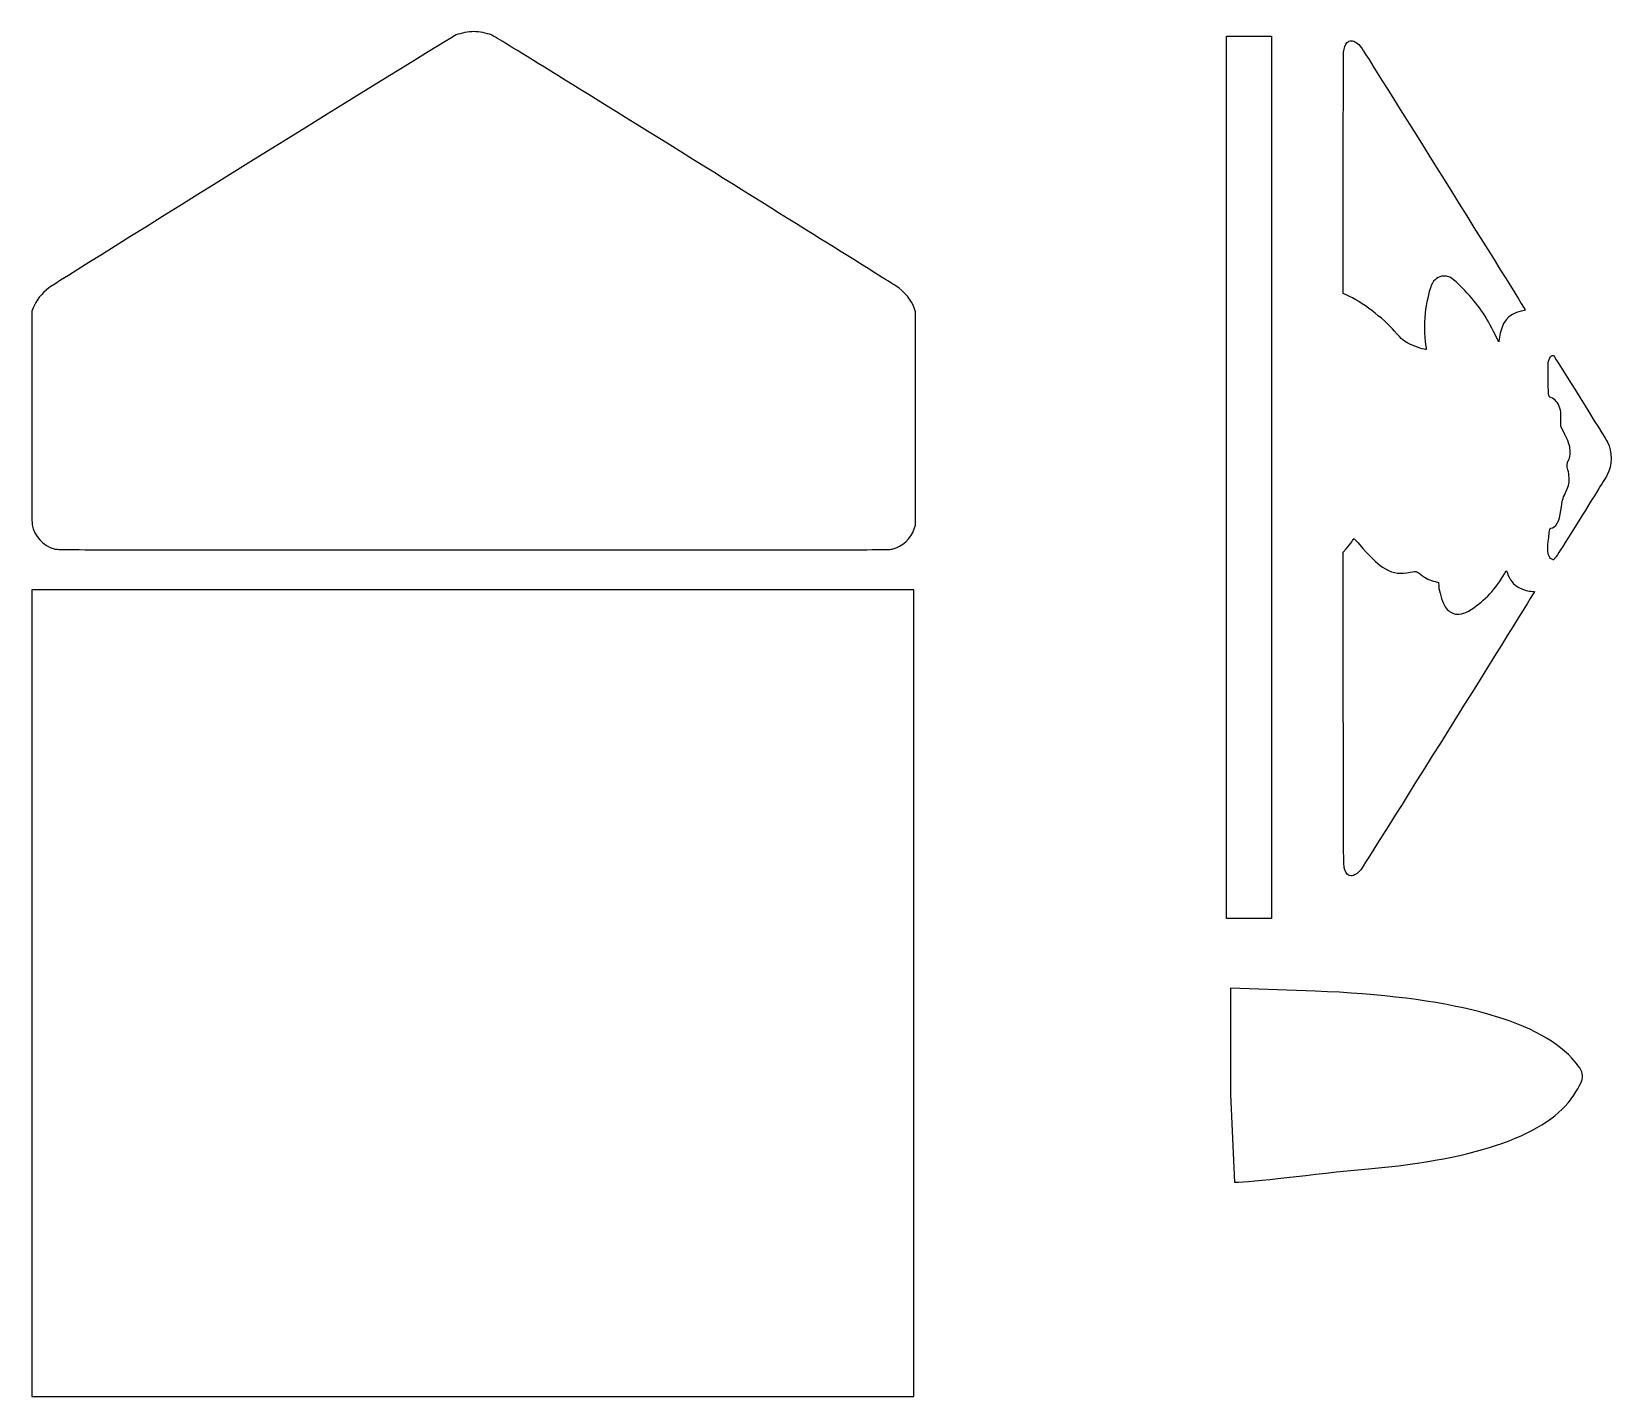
# Model space of a CAD drawing. Header units: centimetres. Extents: x -8.3 to 8.4, y 0 to 6.1.
# Drawn here: x 1.62 to 8.45, y -0.04 to 5.86 of the extents above; entities that cross this region are included whole.
import ezdxf

# ---------------------------------------------------------------- set-up
doc = ezdxf.new("R2010")
doc.units = ezdxf.units.CM
doc.header["$MEASUREMENT"] = 0
doc.layers.add('Layer 1', color=7, linetype='Continuous')

msp = doc.modelspace()

# ---------------------------------------------------------------- linework, layer by layer
at = {"layer": 'Layer 1'}
msp.add_lwpolyline([(1.61956, -0.03597), (5.43172, -0.03597), (5.43172, 3.44795), (1.61956, 3.44795), (1.61956, -0.03597)], close=True, dxfattribs=at)
for points, knots in [([(1.7166, 3.62524), (1.6683, 3.63912), (1.62902, 3.68186), (1.62118, 3.72906), (1.62118, 3.72906), (1.61914, 3.74135), (1.61856, 3.87035), (1.61906, 4.19916), (1.61906, 4.19916), (1.61906, 4.19916), (1.61976, 4.65233), (1.61976, 4.65233), (1.61976, 4.65233), (1.61976, 4.65233), (1.62532, 4.66706), (1.62532, 4.66706), (1.62532, 4.66706), (1.63734, 4.69891), (1.66088, 4.72875), (1.69356, 4.75356), (1.69356, 4.75356), (1.72578, 4.77802), (3.43323, 5.83824), (3.45262, 5.84584), (3.45262, 5.84584), (3.47328, 5.85393), (3.50719, 5.86035), (3.52926, 5.86035), (3.52926, 5.86035), (3.55136, 5.86035), (3.58526, 5.85392), (3.60589, 5.84582), (3.60589, 5.84582), (3.6176, 5.84122), (3.91372, 5.65838), (4.47904, 5.3067), (4.47904, 5.3067), (4.94952, 5.01401), (5.34283, 4.76883), (5.35305, 4.76185), (5.35305, 4.76185), (5.39159, 4.73556), (5.42145, 4.69993), (5.43302, 4.66646), (5.43302, 4.66646), (5.43302, 4.66646), (5.43876, 4.64984), (5.43876, 4.64984), (5.43876, 4.64984), (5.43876, 4.64984), (5.43876, 4.18923), (5.43876, 4.18923), (5.43876, 4.18923), (5.43876, 4.18923), (5.43876, 3.72862), (5.43876, 3.72862), (5.43876, 3.72862), (5.43876, 3.72862), (5.43295, 3.71181), (5.43295, 3.71181), (5.43295, 3.71181), (5.41812, 3.66887), (5.38263, 3.63612), (5.33808, 3.62426), (5.33808, 3.62426), (5.3263, 3.62113), (5.09075, 3.62068), (3.52802, 3.62081), (3.52802, 3.62081), (1.835, 3.62095), (1.73064, 3.6212), (1.7166, 3.62524)], [0, 0, 0, 0, 0.0526316, 0.0526316, 0.0526316, 0.0526316, 0.1052632, 0.1052632, 0.1052632, 0.1052632, 0.1578947, 0.1578947, 0.1578947, 0.1578947, 0.2105263, 0.2105263, 0.2105263, 0.2105263, 0.2631579, 0.2631579, 0.2631579, 0.2631579, 0.3157895, 0.3157895, 0.3157895, 0.3157895, 0.3684211, 0.3684211, 0.3684211, 0.3684211, 0.4210526, 0.4210526, 0.4210526, 0.4210526, 0.4736842, 0.4736842, 0.4736842, 0.4736842, 0.5263158, 0.5263158, 0.5263158, 0.5263158, 0.5789474, 0.5789474, 0.5789474, 0.5789474, 0.6315789, 0.6315789, 0.6315789, 0.6315789, 0.6842105, 0.6842105, 0.6842105, 0.6842105, 0.7368421, 0.7368421, 0.7368421, 0.7368421, 0.7894737, 0.7894737, 0.7894737, 0.7894737, 0.8421053, 0.8421053, 0.8421053, 0.8421053, 0.8947368, 0.8947368, 0.8947368, 0.8947368, 1, 1, 1, 1]), ([(6.78168, 5.84034), (6.78168, 5.84034), (6.78168, 2.02817), (6.78168, 2.02817), (6.78168, 2.02817), (6.78168, 2.02817), (6.97679, 2.02817), (6.97679, 2.02817), (6.97679, 2.02817), (6.97679, 2.02817), (6.97679, 5.84034), (6.97679, 5.84034), (6.97679, 5.84034), (6.97679, 5.84034), (6.78168, 5.84034), (6.78168, 5.84034)], [0, 0, 0, 0, 0.2, 0.2, 0.2, 0.2, 0.4, 0.4, 0.4, 0.4, 0.6, 0.6, 0.6, 0.6, 1, 1, 1, 1]), ([(7.30206, 4.72242), (7.36592, 4.69355), (7.45898, 4.62325), (7.50891, 4.56614), (7.50891, 4.56614), (7.5429, 4.52726), (7.5479, 4.52301), (7.57523, 4.50967), (7.57523, 4.50967), (7.59907, 4.49804), (7.64202, 4.48447), (7.64514, 4.48759), (7.64514, 4.48759), (7.64592, 4.48837), (7.64459, 4.49784), (7.64218, 4.50863), (7.64218, 4.50863), (7.63606, 4.53612), (7.63616, 4.6243), (7.64236, 4.65987), (7.64236, 4.65987), (7.64989, 4.70312), (7.66142, 4.75131), (7.66732, 4.76416), (7.66732, 4.76416), (7.67964, 4.79099), (7.69712, 4.8036), (7.72224, 4.80377), (7.72224, 4.80377), (7.74681, 4.80393), (7.75866, 4.79636), (7.8006, 4.75373), (7.8006, 4.75373), (7.86252, 4.69078), (7.89699, 4.64278), (7.93623, 4.56488), (7.93623, 4.56488), (7.93623, 4.56488), (7.95907, 4.51956), (7.95907, 4.51956), (7.95907, 4.51956), (7.95907, 4.51956), (7.96071, 4.53136), (7.96071, 4.53136), (7.96071, 4.53136), (7.971, 4.60548), (7.9977, 4.63976), (8.05508, 4.65252), (8.05508, 4.65252), (8.06526, 4.65479), (8.0736, 4.65695), (8.0736, 4.65731), (8.0736, 4.65731), (8.0736, 4.66016), (7.37382, 5.78033), (7.3655, 5.79081), (7.3655, 5.79081), (7.34911, 5.81144), (7.33563, 5.82072), (7.32202, 5.82072), (7.32202, 5.82072), (7.31266, 5.82072), (7.3096, 5.81943), (7.30358, 5.81299), (7.30358, 5.81299), (7.29676, 5.80569), (7.29038, 5.78883), (7.28819, 5.7723), (7.28819, 5.7723), (7.28764, 5.7682), (7.28707, 5.53187), (7.28691, 5.24712), (7.28691, 5.24712), (7.28691, 5.24712), (7.28662, 4.7294), (7.28662, 4.7294), (7.28662, 4.7294), (7.28662, 4.7294), (7.30206, 4.72242), (7.30206, 4.72242)], [0, 0, 0, 0, 0.047619, 0.047619, 0.047619, 0.047619, 0.0952381, 0.0952381, 0.0952381, 0.0952381, 0.1428571, 0.1428571, 0.1428571, 0.1428571, 0.1904762, 0.1904762, 0.1904762, 0.1904762, 0.2380952, 0.2380952, 0.2380952, 0.2380952, 0.2857143, 0.2857143, 0.2857143, 0.2857143, 0.3333333, 0.3333333, 0.3333333, 0.3333333, 0.3809524, 0.3809524, 0.3809524, 0.3809524, 0.4285714, 0.4285714, 0.4285714, 0.4285714, 0.4761905, 0.4761905, 0.4761905, 0.4761905, 0.5238095, 0.5238095, 0.5238095, 0.5238095, 0.5714286, 0.5714286, 0.5714286, 0.5714286, 0.6190476, 0.6190476, 0.6190476, 0.6190476, 0.6666667, 0.6666667, 0.6666667, 0.6666667, 0.7142857, 0.7142857, 0.7142857, 0.7142857, 0.7619048, 0.7619048, 0.7619048, 0.7619048, 0.8095238, 0.8095238, 0.8095238, 0.8095238, 0.8571429, 0.8571429, 0.8571429, 0.8571429, 0.9047619, 0.9047619, 0.9047619, 0.9047619, 1, 1, 1, 1]), ([(8.17439, 4.29716), (8.17565, 4.28267), (8.17603, 4.28197), (8.18424, 4.279), (8.18424, 4.279), (8.20164, 4.27271), (8.21549, 4.25643), (8.22341, 4.23296), (8.22341, 4.23296), (8.22643, 4.22402), (8.22755, 4.21199), (8.22755, 4.18836), (8.22755, 4.18836), (8.22755, 4.18836), (8.22755, 4.156), (8.22755, 4.156), (8.22755, 4.156), (8.22755, 4.156), (8.24468, 4.11989), (8.24468, 4.11989), (8.24468, 4.11989), (8.26529, 4.07646), (8.26724, 4.06983), (8.26726, 4.04336), (8.26726, 4.04336), (8.26727, 4.02671), (8.26616, 4.02056), (8.26143, 4.01108), (8.26143, 4.01108), (8.25248, 3.99316), (8.25185, 3.98541), (8.2578, 3.9665), (8.2578, 3.9665), (8.26377, 3.94754), (8.26473, 3.9173), (8.25995, 3.8988), (8.25995, 3.8988), (8.25836, 3.89266), (8.25208, 3.87757), (8.24599, 3.86528), (8.24599, 3.86528), (8.23496, 3.84301), (8.23321, 3.83599), (8.22764, 3.79161), (8.22764, 3.79161), (8.2219, 3.74597), (8.20429, 3.7151), (8.18397, 3.71506), (8.18397, 3.71506), (8.17921, 3.71505), (8.17859, 3.71234), (8.17461, 3.6747), (8.17461, 3.6747), (8.17226, 3.65251), (8.17037, 3.62933), (8.1704, 3.62318), (8.1704, 3.62318), (8.17053, 3.59993), (8.17861, 3.58375), (8.19247, 3.57901), (8.19247, 3.57901), (8.19892, 3.5768), (8.20022, 3.57875), (8.30949, 3.75404), (8.30949, 3.75404), (8.37026, 3.85154), (8.42355, 3.93761), (8.4279, 3.94532), (8.4279, 3.94532), (8.44941, 3.98339), (8.44991, 4.04779), (8.42899, 4.08628), (8.42899, 4.08628), (8.42004, 4.10276), (8.20045, 4.4553), (8.19647, 4.4596), (8.19647, 4.4596), (8.18889, 4.46778), (8.17625, 4.45145), (8.17281, 4.42904), (8.17281, 4.42904), (8.17087, 4.4164), (8.17197, 4.32502), (8.17439, 4.29716)], [0, 0, 0, 0, 0.0454545, 0.0454545, 0.0454545, 0.0454545, 0.0909091, 0.0909091, 0.0909091, 0.0909091, 0.1363636, 0.1363636, 0.1363636, 0.1363636, 0.1818182, 0.1818182, 0.1818182, 0.1818182, 0.2272727, 0.2272727, 0.2272727, 0.2272727, 0.2727273, 0.2727273, 0.2727273, 0.2727273, 0.3181818, 0.3181818, 0.3181818, 0.3181818, 0.3636364, 0.3636364, 0.3636364, 0.3636364, 0.4090909, 0.4090909, 0.4090909, 0.4090909, 0.4545455, 0.4545455, 0.4545455, 0.4545455, 0.5, 0.5, 0.5, 0.5, 0.5454545, 0.5454545, 0.5454545, 0.5454545, 0.5909091, 0.5909091, 0.5909091, 0.5909091, 0.6363636, 0.6363636, 0.6363636, 0.6363636, 0.6818182, 0.6818182, 0.6818182, 0.6818182, 0.7272727, 0.7272727, 0.7272727, 0.7272727, 0.7727273, 0.7727273, 0.7727273, 0.7727273, 0.8181818, 0.8181818, 0.8181818, 0.8181818, 0.8636364, 0.8636364, 0.8636364, 0.8636364, 0.9090909, 0.9090909, 0.9090909, 0.9090909, 1, 1, 1, 1]), ([(7.29244, 2.24181), (7.29889, 2.22211), (7.3079, 2.21278), (7.32049, 2.21278), (7.32049, 2.21278), (7.33298, 2.21278), (7.34896, 2.22282), (7.3628, 2.23934), (7.3628, 2.23934), (7.37153, 2.24978), (8.11332, 3.4372), (8.11332, 3.44075), (8.11332, 3.44075), (8.11332, 3.44139), (8.10913, 3.44193), (8.10401, 3.44195), (8.10401, 3.44195), (8.08944, 3.44201), (8.06504, 3.4486), (8.04853, 3.45693), (8.04853, 3.45693), (8.02299, 3.46982), (8.00521, 3.49163), (7.99651, 3.52075), (7.99651, 3.52075), (7.99477, 3.52656), (7.99269, 3.5313), (7.99188, 3.5313), (7.99188, 3.5313), (7.99107, 3.5313), (7.98717, 3.52544), (7.98321, 3.51827), (7.98321, 3.51827), (7.94727, 3.45325), (7.89917, 3.40161), (7.83977, 3.36429), (7.83977, 3.36429), (7.80599, 3.34307), (7.78613, 3.33847), (7.7627, 3.34645), (7.7627, 3.34645), (7.74707, 3.35178), (7.73323, 3.36437), (7.72418, 3.38151), (7.72418, 3.38151), (7.71321, 3.40229), (7.70092, 3.44274), (7.69934, 3.46332), (7.69934, 3.46332), (7.69934, 3.46332), (7.69798, 3.481), (7.69798, 3.481), (7.69798, 3.481), (7.69798, 3.481), (7.68404, 3.4841), (7.68404, 3.4841), (7.68404, 3.4841), (7.66341, 3.48867), (7.64261, 3.49897), (7.62167, 3.51499), (7.62167, 3.51499), (7.60086, 3.53091), (7.60561, 3.5303), (7.56217, 3.52261), (7.56217, 3.52261), (7.52324, 3.51571), (7.49201, 3.52286), (7.45579, 3.54696), (7.45579, 3.54696), (7.43377, 3.56161), (7.39251, 3.60209), (7.35849, 3.64242), (7.35849, 3.64242), (7.34553, 3.65779), (7.33436, 3.67031), (7.33366, 3.67024), (7.33366, 3.67024), (7.33296, 3.67017), (7.32855, 3.66405), (7.32385, 3.65662), (7.32385, 3.65662), (7.31915, 3.6492), (7.30885, 3.63613), (7.30097, 3.62757), (7.30097, 3.62757), (7.30097, 3.62757), (7.28665, 3.61201), (7.28665, 3.61201), (7.28665, 3.61201), (7.28665, 3.61201), (7.28719, 2.93412), (7.28719, 2.93412), (7.28719, 2.93412), (7.28771, 2.27537), (7.28785, 2.25583), (7.29244, 2.24181)], [0, 0, 0, 0, 0.04, 0.04, 0.04, 0.04, 0.08, 0.08, 0.08, 0.08, 0.12, 0.12, 0.12, 0.12, 0.16, 0.16, 0.16, 0.16, 0.2, 0.2, 0.2, 0.2, 0.24, 0.24, 0.24, 0.24, 0.28, 0.28, 0.28, 0.28, 0.32, 0.32, 0.32, 0.32, 0.36, 0.36, 0.36, 0.36, 0.4, 0.4, 0.4, 0.4, 0.44, 0.44, 0.44, 0.44, 0.48, 0.48, 0.48, 0.48, 0.52, 0.52, 0.52, 0.52, 0.56, 0.56, 0.56, 0.56, 0.6, 0.6, 0.6, 0.6, 0.64, 0.64, 0.64, 0.64, 0.68, 0.68, 0.68, 0.68, 0.72, 0.72, 0.72, 0.72, 0.76, 0.76, 0.76, 0.76, 0.8, 0.8, 0.8, 0.8, 0.84, 0.84, 0.84, 0.84, 0.88, 0.88, 0.88, 0.88, 0.92, 0.92, 0.92, 0.92, 1, 1, 1, 1]), ([(7.16521, 1.71455), (7.73546, 1.69385), (8.12507, 1.59219), (8.27446, 1.4251), (8.27446, 1.4251), (8.33484, 1.35757), (8.33548, 1.34563), (8.28293, 1.26543), (8.28293, 1.26543), (8.17192, 1.09601), (7.87373, 0.98906), (7.39554, 0.94715), (7.39554, 0.94715), (7.14962, 0.9256), (6.89383, 0.88722), (6.81729, 0.89021), (6.81729, 0.89021), (6.81729, 0.89021), (6.79937, 1.26844), (6.79937, 1.26844), (6.79937, 1.26844), (6.79937, 1.26844), (6.79937, 1.72783), (6.79937, 1.72783), (6.79937, 1.72783), (6.79937, 1.72783), (7.16521, 1.71455), (7.16521, 1.71455)], [0, 0, 0, 0, 0.125, 0.125, 0.125, 0.125, 0.25, 0.25, 0.25, 0.25, 0.375, 0.375, 0.375, 0.375, 0.5, 0.5, 0.5, 0.5, 0.625, 0.625, 0.625, 0.625, 0.75, 0.75, 0.75, 0.75, 1, 1, 1, 1])]:
    msp.add_open_spline(points, degree=3, knots=knots, dxfattribs=at)

doc.saveas('drawing.dxf')
